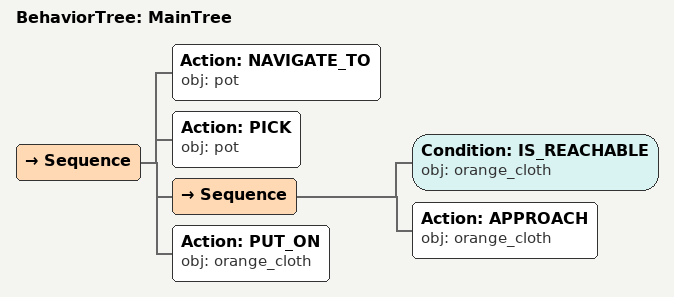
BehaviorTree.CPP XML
<root main_tree_to_execute="MainTree">
  <BehaviorTree ID="MainTree">
    <Sequence>
      <!-- Navigate to pot -->
      <Action ID="NAVIGATE_TO" obj="pot" />
      <!-- Pick pot -->
      <Action ID="PICK" obj="pot" />
      <Sequence>
        <!-- Check orange_cloth is reachable before NAVIGATE_TO -->
        <Condition ID="IS_REACHABLE" obj="orange_cloth" />
        <!-- Navigate to orange_cloth -->
        <Action ID="APPROACH" obj="orange_cloth" />
      </Sequence>
      <!-- Approach orange_cloth -->
      <Action ID="PUT_ON" obj="orange_cloth" />
    </Sequence>
  </BehaviorTree>
</root>
